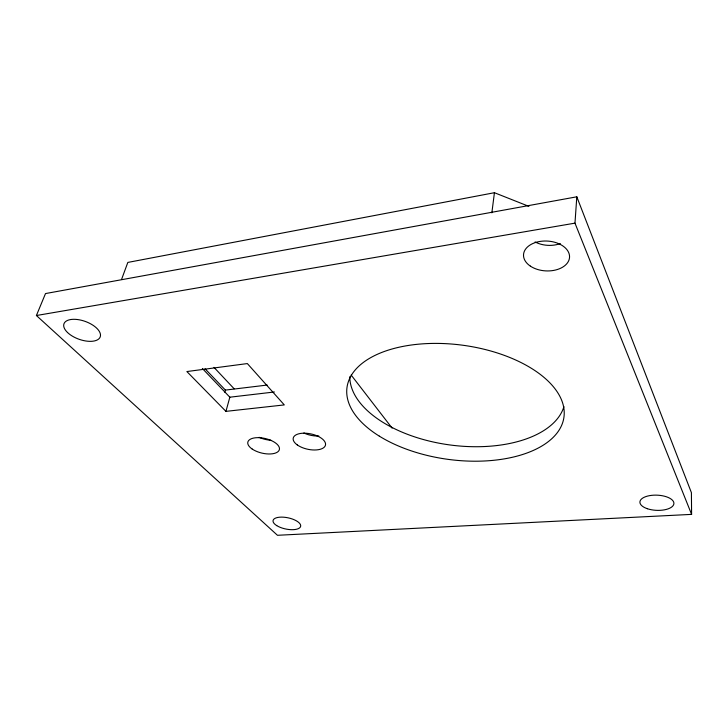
<?xml version="1.0" encoding="UTF-8"?>
<svg xmlns="http://www.w3.org/2000/svg" width="728" height="728" viewBox="0 0 728 728"><rect width="100%" height="100%" fill="white"/><g stroke="black" fill="none" stroke-linecap="round" stroke-linejoin="round"><path stroke-width="1.09" d="M691.6 514.378L574.974 223.141L576.813 196.806L45.509 293.566L36.4 315.524L277.459 535.289L691.6 514.378L691.409 492.647L576.813 196.806M491.855 212.84L494.43 192.711L528.883 206.361M225.944 411.365L186.869 371.553L247.347 363.572L284.293 404.914L225.944 411.365L229.839 397.197L202.339 368.468M224.797 392.246L225.398 390.099L205.078 368.796M121.576 279.397L127.828 262.426L494.43 192.711M36.4 315.524L574.974 223.141M225.398 390.099L267.167 385.057M229.839 397.197L274.411 391.983M213.977 367.358L234.152 388.798M351.151 375.038L392.11 428.128M560.314 243.571A22.65 15.151 2.7 0 1 535.098 241.942M563.936 406.634A108.454 58.349 7.7 0 1 448.848 444.808A108.454 58.349 7.7 0 1 349.795 376.713M318.828 435.999A16.362 7.963 12.1 0 1 303.885 432.987M270.934 440.258A16.08 7.608 13.3 0 1 259.141 437.319M379.315 436.136A109.482 57.53 7.8 0 0 560.806 427.109A109.482 57.53 7.8 0 0 426.371 343.625A109.482 57.53 7.8 0 0 379.315 436.136M67.513 332.496A19.274 9.446 19.8 0 0 99.126 338.602A19.274 9.446 19.8 0 0 79.661 319.883A19.274 9.446 19.8 0 0 67.513 332.496M276.731 525.616A14.096 5.715 11.8 0 0 300.1 527.409A14.096 5.715 11.8 0 0 283.738 517.199A14.096 5.715 11.8 0 0 276.731 525.616M252.197 449.049A16.216 7.48 13.2 0 0 278.87 450.714A16.216 7.48 13.2 0 0 259.76 437.71A16.216 7.48 13.2 0 0 252.197 449.049M297.279 444.926A16.498 7.835 12.1 0 0 324.77 446.601A16.498 7.835 12.1 0 0 306.033 433.242A16.498 7.835 12.1 0 0 297.279 444.926M647.338 508.708A17.017 7.598 2.5 0 0 673.864 503.922A17.017 7.598 2.5 0 0 649.522 495.65A17.017 7.598 2.5 0 0 647.338 508.708M530.357 266.111A23.05 14.942 3.1 0 0 568.814 260.46A23.05 14.942 3.1 0 0 540.44 241.368A23.05 14.942 3.1 0 0 530.357 266.111"/></g></svg>
